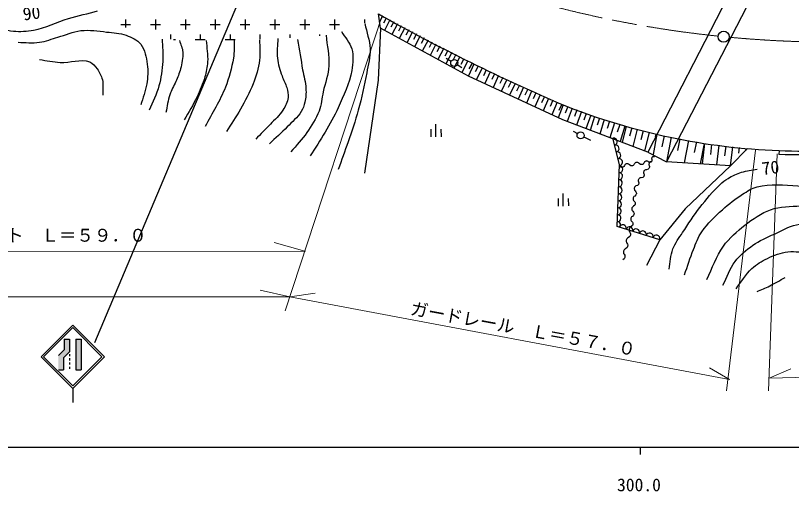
# Model space of a CAD drawing. Units: millimetres, scale not verified. Extents: x 40000 to 680000, y 20000 to 380000.
# Drawn here: x 279204 to 389528, y 198715 to 266444 of the extents above; entities that cross this region are included whole.
import ezdxf
from ezdxf.enums import TextEntityAlignment as Align

# ---------------------------------------------------------------- set-up
doc = ezdxf.new("R2010")
doc.units = ezdxf.units.MM
doc.header["$LTSCALE"] = 1000
doc.linetypes.add('CHAIN', pattern=[18.5, 12, -1.5, 3.5, -1.5])
for name, color, linetype, lineweight in [('M-BGD', 7, 'Continuous', 25), ('M-BMK', 2, 'CHAIN', 13), ('M-BMK-SRVR', 3, 'Continuous', 25), ('M-STR-HTXT', 7, 'Continuous', 13), ('M-STR-STRC', 7, 'Continuous', 25), ('M-TTL-BAND', 7, 'Continuous', 25)]:
    doc.layers.add(name, color=color, linetype=linetype, lineweight=lineweight)
doc.styles.add('ＭＳ ゴシック', font='')
doc.styles.get('ＭＳ ゴシック').set_extended_font_data('MS Gothic')

msp = doc.modelspace()

# ---------------------------------------------------------------- hatches: boundary and pattern name
at = {"layer": 'M-STR-STRC'}
for points in [[(286130, 218881), (286130, 220392), (286880, 220392), (286880, 219070), (286880, 218870), (286880, 218570), (286046, 217737), (286046, 216028), (285296, 216028), (285296, 218047)], [(287796, 220392), (288546, 220392), (288546, 216028), (287796, 216028)]]:
    msp.add_hatch(color=256, dxfattribs=at).paths.add_polyline_path(points)

# ---------------------------------------------------------------- linework, layer by layer
at = {"layer": 'M-BGD'}
for p, q in [((386756, 281267), (369098, 246999)), ((389422, 279893), (371765, 245625)), ((331076, 264622), (330812, 266664)), ((331394, 266358), (330958, 265530)), ((331918, 266082), (331526, 265336)), ((294157, 265166), (295571, 265166)), ((294864, 265873), (294864, 264742)), ((298400, 265166), (299814, 265166)), ((299107, 265873), (299107, 264458)), ((302642, 265166), (304056, 265166)), ((303349, 265873), (303349, 264458)), ((306885, 265166), (308299, 265166)), ((307592, 265873), (307592, 264458)), ((311127, 265166), (312542, 265166)), ((311835, 265873), (311835, 264458)), ((315370, 265166), (316784, 265166)), ((316077, 265873), (316077, 264458)), ((319613, 265166), (321027, 265166)), ((320320, 265873), (320320, 264458)), ((323855, 265166), (325270, 265166)), ((324563, 265873), (324563, 264458)), ((328805, 265873), (328805, 265396)), ((332443, 265806), (331654, 264306)), ((332973, 265527), (332577, 264773)), ((333503, 265248), (332706, 263733)), ((334039, 264966), (333639, 264204)), ((301228, 263751), (301228, 263059)), ((305471, 263751), (305471, 262923)), ((309713, 263751), (309713, 262985)), ((313956, 263751), (313956, 263096)), ((318199, 263751), (318199, 263278)), ((322441, 263751), (322441, 263566)), ((331076, 264622), (330743, 257236)), ((343585, 257835), (331076, 264622)), ((334575, 264684), (333770, 263153)), ((335116, 264399), (334712, 263630)), ((335658, 264114), (334844, 262567)), ((336205, 263826), (335796, 263049)), ((301675, 263044), (301935, 263044)), ((304764, 263044), (306178, 263044)), ((309006, 263044), (310420, 263044)), ((336752, 263539), (335930, 261975)), ((337305, 263248), (336892, 262462)), ((337858, 262957), (337027, 261377)), ((338416, 262663), (337999, 261869)), ((338975, 262369), (338135, 260773)), ((339540, 262072), (339118, 261270)), ((340104, 261775), (339256, 260162)), ((340669, 261478), (340242, 260667)), ((341233, 261181), (340376, 259551)), ((340445, 260392), (341158, 259967)), ((341804, 260881), (341373, 260062)), ((342374, 260581), (341508, 258934)), ((342016, 259455), (342674, 259062)), ((342950, 260277), (342515, 259450)), ((343527, 259974), (342657, 258320)), ((344384, 259523), (343611, 257866)), ((344106, 259670), (343677, 258854)), ((344964, 259253), (344576, 258422)), ((345544, 258982), (344766, 257316)), ((346127, 258710), (345737, 257874)), ((346710, 258438), (345929, 256762)), ((347297, 258164), (346905, 257324)), ((330743, 257236), (328814, 243995)), ((357026, 251580), (343585, 257835)), ((347883, 257891), (347097, 256206)), ((348473, 257616), (348079, 256771)), ((349063, 257340), (348272, 255646)), ((349656, 257064), (349260, 256215)), ((350249, 256787), (349457, 255091)), ((350842, 256510), (350447, 255663)), ((351436, 256233), (350646, 254540)), ((352029, 255957), (351634, 255111)), ((352585, 255697), (351841, 253987)), ((353183, 255437), (352808, 254575)), ((353782, 255177), (353026, 253438)), ((354390, 254912), (354009, 254035)), ((354999, 254647), (354230, 252880)), ((355617, 254378), (355230, 253487)), ((356236, 254109), (355455, 252313)), ((357059, 253751), (356359, 251894)), ((356865, 253836), (356471, 252930)), ((357709, 253506), (357356, 252569)), ((358359, 253261), (357648, 251373)), ((359020, 253012), (358662, 252061)), ((359681, 252763), (358960, 250848)), ((369098, 246999), (357026, 251580)), ((360351, 252510), (359988, 251546)), ((361021, 252258), (360290, 250316)), ((361517, 252071), (360892, 250076)), ((362216, 251852), (361898, 250837)), ((362914, 251633), (362268, 249571)), ((338985, 249183), (338970, 250983)), ((363636, 251407), (363307, 250359)), ((364358, 251180), (363690, 249051)), ((365103, 250946), (364763, 249864)), ((365848, 250713), (365158, 248514)), ((366026, 250657), (365450, 248406)), ((366813, 250456), (366514, 249283)), ((338256, 250257), (338265, 249177)), ((339696, 250269), (339705, 249189)), ((358477, 249979), (359120, 249649)), ((367601, 250254), (366978, 247817)), ((368454, 250036), (368130, 248767)), ((369308, 249818), (368633, 247178)), ((370406, 249538), (369845, 246645)), ((370232, 249582), (370135, 249203)), ((371418, 249341), (371107, 247740)), ((360006, 249194), (360939, 248715)), ((365077, 245259), (364146, 248985)), ((372430, 249145), (371749, 245633)), ((373660, 248906), (373334, 247228)), ((374889, 248668), (374269, 245473)), ((376007, 248451), (375711, 246927)), ((377125, 248234), (376562, 245332)), ((377154, 248228), (376807, 245317)), ((378173, 248107), (378003, 246679)), ((379192, 247985), (378858, 245187)), ((380172, 247868), (380008, 246497)), ((381151, 247751), (380830, 245063)), ((383279, 247498), (380880, 245059)), ((382092, 247639), (382000, 246872)), ((383033, 247527), (382995, 247210)), ((387767, 247230), (387734, 246665)), ((369098, 246999), (371765, 245625)), ((369661, 246167), (369650, 246078)), ((369650, 246078), (369669, 245958)), ((369690, 246235), (369661, 246167)), ((369733, 246288), (369690, 246235)), ((369790, 246327), (369733, 246288)), ((369860, 246350), (369790, 246327)), ((369949, 246353), (369860, 246350)), ((370068, 246324), (369949, 246353)), ((364745, 236409), (365077, 245259)), ((365275, 244860), (365077, 244993)), ((365703, 244979), (365624, 244910)), ((365776, 245093), (365703, 244979)), ((365849, 245206), (365776, 245093)), ((365928, 245275), (365849, 245206)), ((366011, 245318), (365928, 245275)), ((366097, 245341), (366011, 245318)), ((366186, 245343), (366097, 245341)), ((366277, 245325), (366186, 245343)), ((366373, 245281), (366277, 245325)), ((366475, 245192), (366373, 245281)), ((366672, 245060), (366475, 245192)), ((366764, 245042), (366672, 245060)), ((366852, 245044), (366764, 245042)), ((366938, 245067), (366852, 245044)), ((367021, 245110), (366938, 245067)), ((367100, 245179), (367021, 245110)), ((367173, 245292), (367100, 245179)), ((367246, 245405), (367173, 245292)), ((367325, 245475), (367246, 245405)), ((367408, 245518), (367325, 245475)), ((367494, 245540), (367408, 245518)), ((367583, 245543), (367494, 245540)), ((367675, 245525), (367583, 245543)), ((367770, 245480), (367675, 245525)), ((367872, 245392), (367770, 245480)), ((368069, 245259), (367872, 245392)), ((368161, 245241), (368069, 245259)), ((368250, 245244), (368161, 245241)), ((368336, 245266), (368250, 245244)), ((368418, 245309), (368336, 245266)), ((368498, 245379), (368418, 245309)), ((368571, 245492), (368498, 245379)), ((368644, 245605), (368571, 245492)), ((368723, 245674), (368644, 245605)), ((368806, 245718), (368723, 245674)), ((368892, 245740), (368806, 245718)), ((368980, 245743), (368892, 245740)), ((369072, 245724), (368980, 245743)), ((369168, 245680), (369072, 245724)), ((369269, 245592), (369168, 245680)), ((369274, 245402), (369252, 245313)), ((369252, 245313), (369253, 245209)), ((369253, 245209), (369291, 245082)), ((369477, 245566), (369269, 245592)), ((369313, 245479), (369274, 245402)), ((369291, 245082), (369329, 244954)), ((369368, 245546), (369313, 245479)), ((369329, 244954), (369330, 244850)), ((369441, 245601), (369368, 245546)), ((369536, 245642), (369441, 245601)), ((369547, 245589), (369477, 245566)), ((369669, 245658), (369536, 245642)), ((369604, 245627), (369547, 245589)), ((369647, 245680), (369604, 245627)), ((369676, 245749), (369647, 245680)), ((369669, 245958), (369687, 245837)), ((369687, 245837), (369676, 245749)), ((380880, 245059), (371765, 245625)), ((380880, 245059), (374393, 238938)), ((365366, 244842), (365275, 244860)), ((365455, 244845), (365366, 244842)), ((365541, 244867), (365455, 244845)), ((365624, 244910), (365541, 244867)), ((368520, 244249), (368498, 244160)), ((368498, 244160), (368499, 244056)), ((368499, 244056), (368537, 243928)), ((368558, 244326), (368520, 244249)), ((368537, 243928), (368575, 243800)), ((368614, 244393), (368558, 244326)), ((368687, 244448), (368614, 244393)), ((368782, 244488), (368687, 244448)), ((368914, 244505), (368782, 244488)), ((369142, 244562), (368914, 244505)), ((369215, 244617), (369142, 244562)), ((369270, 244684), (369215, 244617)), ((369309, 244761), (369270, 244684)), ((369330, 244850), (369309, 244761)), ((367765, 243095), (367744, 243006)), ((367744, 243006), (367745, 242903)), ((367745, 242903), (367783, 242775)), ((367804, 243173), (367765, 243095)), ((367783, 242775), (367821, 242647)), ((367860, 243239), (367804, 243173)), ((367933, 243295), (367860, 243239)), ((368028, 243335), (367933, 243295)), ((368160, 243352), (368028, 243335)), ((368388, 243409), (368160, 243352)), ((368461, 243464), (368388, 243409)), ((368516, 243530), (368461, 243464)), ((368555, 243608), (368516, 243530)), ((368576, 243697), (368555, 243608)), ((368575, 243800), (368576, 243697)), ((367166, 241859), (367165, 241768)), ((367165, 241768), (367186, 241674)), ((367186, 241949), (367166, 241859)), ((367227, 242036), (367186, 241949)), ((367186, 241674), (367232, 241577)), ((367295, 242119), (367227, 242036)), ((367406, 242198), (367295, 242119)), ((367634, 242255), (367406, 242198)), ((367707, 242310), (367634, 242255)), ((367762, 242377), (367707, 242310)), ((367801, 242455), (367762, 242377)), ((367822, 242544), (367801, 242455)), ((367821, 242647), (367822, 242544)), ((357083, 239335), (357069, 241135)), ((367061, 240588), (367020, 240501)), ((367128, 240672), (367061, 240588)), ((367240, 240751), (367128, 240672)), ((367232, 241577), (367323, 241475)), ((367419, 240914), (367240, 240751)), ((367323, 241475), (367414, 241373)), ((367414, 241373), (367460, 241276)), ((367460, 241001), (367419, 240914)), ((367460, 241276), (367481, 241182)), ((367480, 241090), (367460, 241001)), ((367481, 241182), (367480, 241090)), ((356355, 240409), (356363, 239329)), ((357794, 240421), (357803, 239341)), ((367000, 240412), (366999, 240320)), ((366999, 240320), (367019, 240226)), ((367020, 240501), (367000, 240412)), ((367019, 240226), (367066, 240129)), ((367066, 240129), (367157, 240027)), ((367252, 239466), (367073, 239304)), ((367157, 240027), (367247, 239925)), ((367247, 239925), (367294, 239828)), ((367294, 239553), (367252, 239466)), ((367294, 239828), (367314, 239734)), ((367314, 239643), (367294, 239553)), ((367314, 239734), (367314, 239643)), ((366853, 239054), (366833, 238965)), ((366833, 238965), (366833, 238873)), ((366833, 238873), (366853, 238779)), ((366895, 239141), (366853, 239054)), ((366853, 238779), (366900, 238682)), ((366962, 239225), (366895, 239141)), ((366900, 238682), (366990, 238580)), ((367073, 239304), (366962, 239225)), ((366990, 238580), (367081, 238478)), ((367081, 238478), (367128, 238381)), ((367128, 238381), (367148, 238287)), ((374393, 238938), (370800, 234546)), ((366667, 237518), (366666, 237426)), ((366666, 237426), (366687, 237332)), ((366687, 237607), (366667, 237518)), ((366728, 237694), (366687, 237607)), ((366687, 237332), (366733, 237235)), ((366796, 237778), (366728, 237694)), ((366733, 237235), (366824, 237133)), ((366907, 237857), (366796, 237778)), ((367086, 238019), (366907, 237857)), ((367127, 238106), (367086, 238019)), ((367147, 238196), (367127, 238106)), ((367148, 238287), (367147, 238196)), ((370800, 234546), (364745, 236409)), ((366482, 236161), (366447, 236065)), ((366537, 236252), (366482, 236161)), ((366617, 236336), (366537, 236252)), ((366741, 236409), (366617, 236336)), ((366920, 236572), (366741, 236409)), ((366824, 237133), (366915, 237031)), ((366915, 237031), (366961, 236934)), ((366961, 236659), (366920, 236572)), ((366961, 236934), (366982, 236840)), ((366981, 236748), (366961, 236659)), ((366982, 236840), (366981, 236748)), ((366546, 234992), (366342, 234835)), ((366447, 236065), (366432, 235964)), ((366432, 235964), (366437, 235858)), ((366437, 235858), (366468, 235745)), ((366468, 235745), (366541, 235622)), ((366541, 235622), (366615, 235499)), ((366601, 235083), (366546, 234992)), ((366635, 235179), (366601, 235083)), ((366615, 235499), (366646, 235386)), ((366651, 235280), (366635, 235179)), ((366646, 235386), (366651, 235280)), ((366048, 234490), (366032, 234389)), ((366032, 234389), (366038, 234283)), ((366038, 234283), (366068, 234171)), ((366082, 234586), (366048, 234490)), ((366068, 234171), (366142, 234047)), ((366137, 234677), (366082, 234586)), ((366218, 234761), (366137, 234677)), ((366142, 234047), (366216, 233924)), ((366216, 233924), (366246, 233811)), ((366342, 234835), (366218, 234761)), ((370800, 234546), (368937, 230887)), ((365649, 232915), (365633, 232814)), ((365633, 232814), (365638, 232708)), ((365683, 233011), (365649, 232915)), ((365738, 233102), (365683, 233011)), ((365819, 233186), (365738, 233102)), ((365942, 233260), (365819, 233186)), ((366147, 233418), (365942, 233260)), ((366202, 233508), (366147, 233418)), ((366236, 233604), (366202, 233508)), ((366251, 233705), (366236, 233604)), ((366246, 233811), (366251, 233705)), ((365747, 231843), (365543, 231685)), ((365638, 232708), (365669, 232596)), ((365669, 232596), (365743, 232472)), ((365743, 232472), (365816, 232349)), ((365802, 231934), (365747, 231843)), ((365837, 232030), (365802, 231934)), ((365816, 232349), (365847, 232236)), ((365852, 232130), (365837, 232030)), ((365847, 232236), (365852, 232130))]:
    msp.add_line(p, q, dxfattribs=at)
for centre in [(341577, 259694), (359542, 249380)]:
    msp.add_circle(centre, 500, dxfattribs=at)
for centre, radius, start, end in [((465399, 506549), 275060, 240.70551, 246.85748), ((391284, 339643), 92492, 248.43963, 267.82071), ((364271, 248485), 500, 284.03624, 104.03624), ((364513, 247514), 500, 284.03624, 104.03624), ((391284, 339643), 92992, 267.81433, 276.61725), ((391284, 339643), 92492, 267.82071, 276.61725), ((364756, 246544), 500, 284.03624, 104.03624), ((365002, 245577), 498, 277.89346, 104.54885), ((365052, 244584), 500, 267.84704, 87.84704), ((365014, 243585), 500, 267.84704, 87.84704), ((364977, 242586), 500, 267.84704, 87.84704), ((364939, 241586), 500, 267.84704, 87.84704), ((364902, 240587), 500, 267.84704, 87.84704), ((364864, 239588), 500, 267.84704, 87.84704), ((364827, 238589), 500, 267.84704, 87.84704), ((364789, 237589), 500, 267.84704, 87.84704), ((364808, 236666), 426, 304.62141, 95.0806), ((365528, 236168), 500, 342.89727, 162.89727), ((366483, 235874), 500, 342.89727, 162.89727), ((367439, 235580), 500, 342.89727, 162.89727), ((368395, 235286), 500, 342.89727, 162.89727), ((369351, 234992), 500, 342.89727, 162.89727), ((370306, 234698), 500, 342.89727, 162.89727)]:
    msp.add_arc(centre, radius, start, end, dxfattribs=at)
for points, knots in [([(275778, 264959), (276820, 264715), (277839, 264325), (278905, 264227), (279856, 264139), (280828, 264185), (281766, 264360), (283490, 264681), (285075, 265527), (286757, 266023), (288119, 266426), (289507, 266733), (290882, 267088)], [0, 0, 0, 0, 1, 1, 1, 2, 2, 2, 3, 3, 3, 4, 4, 4, 4]), ([(328876, 265291), (329120, 264094), (329568, 262920), (329608, 261698), (329645, 260557), (329345, 259428), (329142, 258305), (328819, 256515), (328424, 254736), (327944, 252982), (327526, 251453), (326990, 249958), (326481, 248457), (326034, 247142), (325549, 245840), (325083, 244531)], [0, 0, 0, 0, 1, 1, 1, 2, 2, 2, 3, 3, 3, 4, 4, 4, 5, 5, 5, 5]), ([(279571, 262630), (280591, 262630), (281621, 262490), (282631, 262630), (283522, 262753), (284362, 263116), (285226, 263362), (286314, 263670), (287364, 264167), (288487, 264293), (289701, 264430), (290932, 264228), (292146, 264094), (293085, 263990), (294056, 263958), (294941, 263628), (295696, 263346), (296504, 262997), (297004, 262364), (297625, 261576), (297790, 260495), (297935, 259503), (298070, 258581), (298010, 257629), (297869, 256708), (297711, 255681), (297292, 254712), (297004, 253714)], [0, 0, 0, 0, 1, 1, 1, 2, 2, 2, 3, 3, 3, 4, 4, 4, 5, 5, 5, 6, 6, 6, 7, 7, 7, 8, 8, 8, 9, 9, 9, 9]), ([(325549, 264160), (326037, 263340), (326760, 262619), (327013, 261698), (327283, 260715), (327189, 259642), (327013, 258638), (326686, 256779), (325854, 255037), (325083, 253314), (324548, 252119), (323879, 250986), (323220, 249854), (322548, 248700), (321801, 247592), (321091, 246461)], [0, 0, 0, 0, 1, 1, 1, 2, 2, 2, 3, 3, 3, 4, 4, 4, 5, 5, 5, 5]), ([(300065, 263096), (300087, 262031), (300201, 260964), (300131, 259902), (300054, 258737), (299908, 257567), (299599, 256442), (299269, 255242), (298667, 254135), (298201, 252982)], [0, 0, 0, 0, 1, 1, 1, 2, 2, 2, 3, 3, 3, 3]), ([(302526, 262896), (302682, 262342), (302953, 261807), (302992, 261233), (303047, 260428), (302856, 259619), (302660, 258837), (302504, 258218), (302240, 257630), (301994, 257041), (301731, 256409), (301345, 255827), (301129, 255177), (300857, 254360), (300774, 253492), (300597, 252649)], [0, 0, 0, 0, 1, 1, 1, 2, 2, 2, 3, 3, 3, 4, 4, 4, 5, 5, 5, 5]), ([(306319, 262896), (306386, 261876), (306580, 260856), (306519, 259835), (306475, 259114), (306320, 258400), (306120, 257706), (305835, 256721), (305425, 255773), (304988, 254845), (304460, 253722), (303791, 252671), (303192, 251584)], [0, 0, 0, 0, 1, 1, 1, 2, 2, 2, 3, 3, 3, 4, 4, 4, 4]), ([(310312, 263029), (310267, 262142), (310319, 261245), (310178, 260368), (309953, 258960), (309563, 257571), (309047, 256242), (308290, 254291), (307140, 252516), (306186, 250653)], [0, 0, 0, 0, 1, 1, 1, 2, 2, 2, 3, 3, 3, 3]), ([(313905, 262963), (313905, 262009), (314032, 261047), (313905, 260101), (313748, 258939), (313393, 257803), (312973, 256708), (312494, 255457), (311832, 254283), (311177, 253115), (310562, 252020), (309846, 250986), (309180, 249921)], [0, 0, 0, 0, 1, 1, 1, 2, 2, 2, 3, 3, 3, 4, 4, 4, 4]), ([(316500, 263162), (316477, 262231), (316325, 261293), (316433, 260368), (316535, 259502), (316825, 258667), (317099, 257839), (317286, 257272), (317610, 256753), (317764, 256176), (317885, 255721), (318021, 255245), (317964, 254778), (317885, 254136), (317575, 253530), (317232, 252982), (316756, 252223), (316046, 251640), (315435, 250986), (314761, 250263), (314060, 249566), (313372, 248856)], [0, 0, 0, 0, 1, 1, 1, 2, 2, 2, 3, 3, 3, 4, 4, 4, 5, 5, 5, 6, 6, 6, 7, 7, 7, 7]), ([(319294, 263029), (319538, 261587), (319778, 260145), (320026, 258704), (320179, 257816), (320445, 256942), (320492, 256042), (320526, 255399), (320503, 254741), (320359, 254113), (320252, 253647), (320080, 253187), (319827, 252782), (319302, 251944), (318523, 251293), (317830, 250586), (317018, 249757), (316145, 248989), (315302, 248191)], [0, 0, 0, 0, 1, 1, 1, 2, 2, 2, 3, 3, 3, 4, 4, 4, 5, 5, 5, 6, 6, 6, 6]), ([(323353, 263628), (323486, 262186), (323839, 260748), (323752, 259303), (323677, 258035), (323223, 256818), (322954, 255577), (322757, 254667), (322688, 253718), (322355, 252849), (321936, 251754), (321290, 250753), (320625, 249788), (319955, 248815), (319117, 247969), (318363, 247060)], [0, 0, 0, 0, 1, 1, 1, 2, 2, 2, 3, 3, 3, 4, 4, 4, 5, 5, 5, 5]), ([(282631, 260168), (283607, 260035), (284576, 259828), (285559, 259769), (286954, 259685), (288447, 260339), (289751, 259835), (290205, 259660), (290528, 259230), (290816, 258837), (291150, 258381), (291414, 257856), (291548, 257307), (291720, 256595), (291592, 255843), (291614, 255111)], [0, 0, 0, 0, 1, 1, 1, 2, 2, 2, 3, 3, 3, 4, 4, 4, 5, 5, 5, 5]), ([(372126, 230358), (372304, 231312), (372315, 232312), (372659, 233220), (372979, 234066), (373567, 234787), (374056, 235548), (374840, 236770), (375627, 237995), (376518, 239142), (377405, 240283), (378323, 241415), (379379, 242402), (379726, 242726), (380102, 243024), (380510, 243267), (381116, 243628), (381770, 243913), (382440, 244132), (383151, 244364), (383904, 244443), (384636, 244598)], [0, 0, 0, 0, 1, 1, 1, 2, 2, 2, 3, 3, 3, 4, 4, 4, 5, 5, 5, 6, 6, 6, 7, 7, 7, 7]), ([(374322, 229560), (374744, 230758), (375103, 231979), (375586, 233153), (375941, 234016), (376259, 234910), (376784, 235682), (377587, 236862), (378654, 237850), (379712, 238809), (380602, 239616), (381558, 240360), (382573, 241005), (383226, 241419), (383886, 241878), (384636, 242069), (386506, 242546), (388500, 242355), (390425, 242202), (392020, 242076), (393568, 241590), (395149, 241337), (396763, 241079), (398386, 240882), (400006, 240672), (401269, 240508), (402525, 240225), (403799, 240206), (404757, 240192), (405706, 240384), (406660, 240472)], [0, 0, 0, 0, 1, 1, 1, 2, 2, 2, 3, 3, 3, 4, 4, 4, 5, 5, 5, 6, 6, 6, 7, 7, 7, 8, 8, 8, 9, 9, 9, 10, 10, 10, 10]), ([(377516, 228895), (378292, 230469), (378814, 232197), (379845, 233619), (380682, 234774), (381776, 235741), (382906, 236613), (384032, 237482), (385221, 238345), (386565, 238809), (387918, 239276), (389395, 239265), (390824, 239341), (392109, 239410), (393403, 239405), (394683, 239275), (396120, 239129), (397532, 238791), (398942, 238476), (400149, 238207), (401334, 237842), (402535, 237545), (403663, 237266), (404768, 236808), (405928, 236746), (407178, 236679), (408412, 237057), (409654, 237212)], [0, 0, 0, 0, 1, 1, 1, 2, 2, 2, 3, 3, 3, 4, 4, 4, 5, 5, 5, 6, 6, 6, 7, 7, 7, 8, 8, 8, 9, 9, 9, 9]), ([(379778, 228096), (380355, 229205), (380749, 230430), (381508, 231423), (382204, 232333), (383099, 233093), (384037, 233752), (384978, 234414), (386057, 234857), (387098, 235349), (388122, 235833), (389115, 236453), (390225, 236680), (391355, 236910), (392546, 236859), (393685, 236680), (394468, 236556), (395222, 236267), (395947, 235948), (396975, 235495), (397879, 234802), (398875, 234284), (400530, 233424), (402149, 232436), (403932, 231889), (405048, 231547), (406243, 231152), (407392, 231357), (408340, 231525), (409099, 232251), (409920, 232754), (410902, 233354), (411828, 234040), (412782, 234683)], [0, 0, 0, 0, 1, 1, 1, 2, 2, 2, 3, 3, 3, 4, 4, 4, 5, 5, 5, 6, 6, 6, 7, 7, 7, 8, 8, 8, 9, 9, 9, 10, 10, 10, 11, 11, 11, 11]), ([(381641, 227564), (382395, 228518), (383010, 229601), (383904, 230425), (384550, 231021), (385307, 231508), (386100, 231889), (387023, 232332), (388009, 232706), (389027, 232820), (390067, 232937), (391122, 232723), (392155, 232554), (393078, 232403), (394023, 232259), (394883, 231889), (395708, 231533), (396546, 231094), (397145, 230425), (397674, 229834), (397769, 228956), (398210, 228296), (398567, 227759), (398944, 227199), (399474, 226832), (399999, 226468), (400647, 226306), (401270, 226166), (402530, 225884), (403839, 225875), (405130, 225834), (406127, 225802), (407150, 225682), (408124, 225900), (408763, 226043), (409359, 226360), (409920, 226699), (410380, 226976), (410800, 227322), (411185, 227697), (411805, 228301), (412232, 229084), (412848, 229693), (413397, 230236), (414077, 230633), (414645, 231157), (415163, 231636), (415621, 232177), (416109, 232687)], [0, 0, 0, 0, 1, 1, 1, 2, 2, 2, 3, 3, 3, 4, 4, 4, 5, 5, 5, 6, 6, 6, 7, 7, 7, 8, 8, 8, 9, 9, 9, 10, 10, 10, 11, 11, 11, 12, 12, 12, 13, 13, 13, 14, 14, 14, 15, 15, 15, 16, 16, 16, 16]), ([(384636, 227165), (385234, 227431), (385845, 227673), (386432, 227963), (387180, 228332), (387896, 228761), (388628, 229161)], [0, 0, 0, 0, 1, 1, 1, 2, 2, 2, 2])]:
    msp.add_open_spline(points, degree=3, knots=knots, dxfattribs=at)
at = {"layer": 'M-BMK'}
for start, end in [(253.68796, 264.05053), (264.6282, 279.09805)]:
    msp.add_arc((395537, 421350), 158696, start, end, dxfattribs=at)
at = {"layer": 'M-BMK-SRVR'}
msp.add_circle((379884, 263428), 800, dxfattribs=at)
at = {"layer": 'M-STR-HTXT'}
for p, q in [((331325, 266435), (317535, 224399)), ((384424, 247272), (380281, 213021)), ((387484, 246740), (386270, 213021)), ((320324, 232899), (315972, 234130)), ((320413, 232899), (265012, 232860)), ((318189, 226392), (313975, 227343)), ((89659, 226392), (318219, 226392)), ((318219, 226392), (321827, 226944)), ((318219, 226392), (380697, 214668)), ((380697, 214668), (377853, 216298)), ((386335, 214822), (449914, 216560)), ((386335, 214822), (389431, 216165))]:
    msp.add_line(p, q, dxfattribs=at)
at = {"layer": 'M-STR-STRC'}
for p, q in [((313559, 274786), (290454, 219874)), ((282839, 217892), (287339, 222392)), ((283192, 217892), (287339, 222039)), ((291839, 217892), (287339, 222392)), ((291486, 217892), (287339, 222039)), ((286130, 220392), (286880, 220392)), ((286130, 220392), (286130, 218881)), ((286880, 220392), (286880, 219070)), ((287796, 220392), (288546, 220392)), ((287796, 220392), (287796, 216028)), ((288546, 220392), (288546, 216028)), ((285296, 218047), (286130, 218881)), ((286046, 217737), (286880, 218570)), ((286880, 219070), (286880, 218870)), ((286880, 218870), (286880, 218570)), ((282839, 217892), (287339, 213392)), ((283192, 217892), (287339, 213745)), ((286046, 217737), (286046, 216028)), ((286880, 218270), (286880, 217970)), ((286880, 217670), (286880, 217370)), ((287339, 213745), (291486, 217892)), ((287339, 213392), (291839, 217892)), ((286880, 217070), (286880, 216770)), ((286880, 216470), (286880, 216170)), ((285296, 216028), (286046, 216028)), ((287796, 216028), (288546, 216028)), ((287339, 213392), (287339, 211392))]:
    msp.add_line(p, q, dxfattribs=at)
at = {"layer": 'M-TTL-BAND'}
for p, q in [((40000, 205000), (579000, 205000)), ((368000, 205000), (368000, 204000))]:
    msp.add_line(p, q, dxfattribs=at)

# ---------------------------------------------------------------- texts
at = {"layer": 'M-BGD', "style": 'ＭＳ ゴシック'}
for s, p in [('90', (281661, 265334)), ('70', (386716, 243348))]:
    msp.add_text(s, height=1833, rotation=7.018, dxfattribs=at).set_placement(p, align=Align.BOTTOM_CENTER)
at = {"layer": 'M-STR-HTXT', "style": 'ＭＳ ゴシック'}
for s, rotation, p in [('ロックネット\u3000Ｌ＝５９．０', 0.005, (281611, 235173)), ('ガードレール\u3000Ｌ＝５７．０', 349.51, (351384, 221855))]:
    msp.add_text(s, height=1833, rotation=rotation, dxfattribs=at).set_placement(p, align=Align.MIDDLE_CENTER)
at = {"layer": 'M-TTL-BAND', "style": 'ＭＳ ゴシック'}
msp.add_text('300.0', height=1833, dxfattribs=at).set_placement((367844, 198195), align=Align.BOTTOM_CENTER)

doc.saveas('drawing.dxf')
